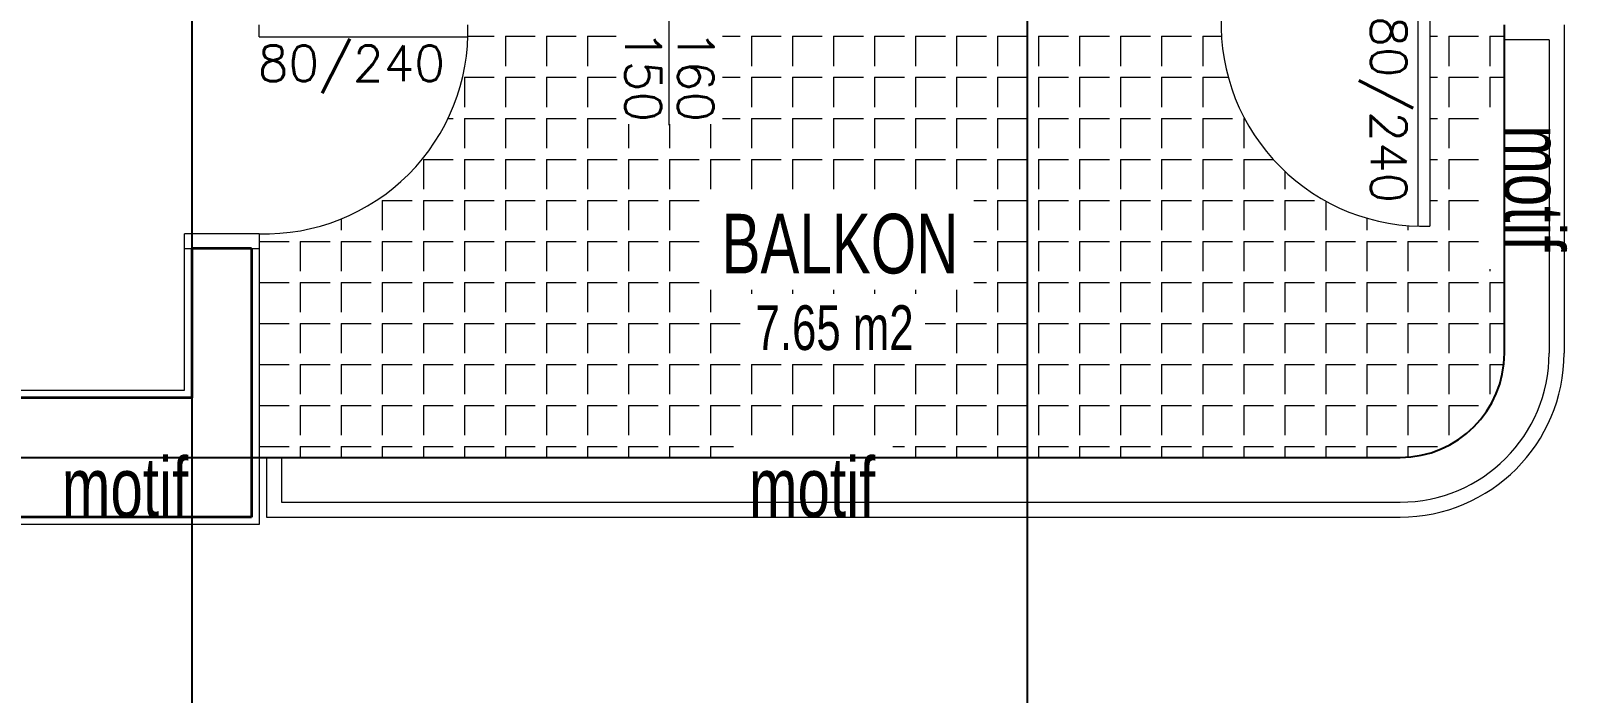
# Model space of a CAD drawing. Header units: inches. Extents: x -7543 to -822, y 102837 to 190349.
# Drawn here: x -831.4742 to -831.3712, y 102836.7646 to 102836.809 of the extents above; entities that cross this region are included whole.
import ezdxf

# ---------------------------------------------------------------- set-up
doc = ezdxf.new("R2010")
doc.units = ezdxf.units.IN
doc.header["$MEASUREMENT"] = 0
doc.linetypes.add('DASHDOTX2', pattern=[2, 1, -0.5, 0, -0.5])
doc.layers.get('Defpoints').update_dxf_attribs({"lineweight": 25})
for name, color, linetype, lineweight in [('AKS', 1, 'Continuous', 25), ('İZ DÜŞÜM', 253, 'Continuous', 20), ('SIVA', 150, 'Continuous', 15), ('YAZI', 7, 'Continuous', 25)]:
    doc.layers.add(name, color=color, linetype=linetype, lineweight=lineweight)
for name, color, linetype, lineweight, true_color in [('BALKON', 7, 'Continuous', 20, 0xffaaa9), ('DUVAR', 7, 'Continuous', 35, 0xfc4642), ('KAPI', 7, 'Continuous', 18, 0xffb360), ('PENCERE', 7, 'Continuous', 18, 0xffb360)]:
    doc.layers.add(name, color=color, linetype=linetype, lineweight=lineweight, true_color=true_color)
doc.styles.add('arıal', font='arial.ttf', dxfattribs={"width": 0.7})
doc.styles.add('TXTX', font='TXTX')

msp = doc.modelspace()

# ---------------------------------------------------------------- linework, layer by layer
at = {"layer": 'AKS', "linetype": 'DASHDOTX2', "ltscale": 10}
for p, q in [((-831.4633773943481, 102837.241780972), (-831.4633773943481, 102836.7293249838)), ((-831.407377394348, 102837.241780972), (-831.407377394348, 102836.7293249838))]:
    msp.add_line(p, q, dxfattribs=at)
at = {"layer": 'BALKON'}
for p, q in [((-831.3753773943481, 102836.8094307916), (-831.3753773943481, 102836.7874307916)), ((-831.3713773943481, 102836.8094307916), (-831.3713773943481, 102836.7874307916)), ((-831.3723773943481, 102836.8084307916), (-831.3753773943481, 102836.8084307916)), ((-831.3723773943481, 102836.8084307916), (-831.3723773943481, 102836.7874307916)), ((-831.4583773943481, 102836.7804307916), (-831.4583773943481, 102836.7764307916)), ((-831.4583773943481, 102836.7804307916), (-831.382377394348, 102836.7804307916)), ((-831.4573773943481, 102836.7804307916), (-831.457377394348, 102836.7774307916)), ((-831.457377394348, 102836.7774307916), (-831.382377394348, 102836.7774307916)), ((-831.4583773943481, 102836.7764307916), (-831.382377394348, 102836.7764307916))]:
    msp.add_line(p, q, dxfattribs=at)
for radius in [0.011, 0.009999999999999998, 0.006999999999999999]:
    msp.add_arc((-831.382377394348, 102836.7874307916), radius, 270, 0, dxfattribs=at)
at = {"layer": 'Defpoints', "color": 4}
for p, q in [((-831.375377394348, 102836.7874307916), (-831.375377394348, 102836.8094307916)), ((-831.612877394348, 102836.7804307916), (-831.458377394348, 102836.7804307916)), ((-831.458377394348, 102836.7804307916), (-831.3823773943479, 102836.7804307916))]:
    msp.add_line(p, q, dxfattribs=at)
msp.add_arc((-831.3823773943479, 102836.7874307916), 0.007000000000000001, 270, 0, dxfattribs=at)
at = {"layer": 'DUVAR'}
for p, q in [((-831.4633773943481, 102836.7944307916), (-831.4633773943481, 102836.7844307916)), ((-831.459377394348, 102836.7944307916), (-831.4633773943481, 102836.7944307916)), ((-831.459377394348, 102836.7944307916), (-831.459377394348, 102836.7844307916)), ((-831.4633773943481, 102836.7844307916), (-831.4783773943481, 102836.7844307916)), ((-831.459377394348, 102836.7844307916), (-831.459377394348, 102836.7764307916)), ((-831.459377394348, 102836.7764307916), (-831.4783773943481, 102836.7764307916))]:
    msp.add_line(p, q, dxfattribs=at)
at = {"layer": 'İZ DÜŞÜM'}
for p, q in [((-831.444876330508, 102836.8086687661), (-831.4431093845859, 102836.8086687661)), ((-831.4423593845859, 102836.8086687661), (-831.4423593845859, 102836.8066687661)), ((-831.4423593845859, 102836.8086687661), (-831.4403593845859, 102836.8086687661)), ((-831.439609384586, 102836.8086687661), (-831.439609384586, 102836.8066687661)), ((-831.439609384586, 102836.8086687661), (-831.4376093845859, 102836.8086687661)), ((-831.4368593845859, 102836.8086687661), (-831.4368593845859, 102836.8066687661)), ((-831.4368593845859, 102836.8086687661), (-831.4349213310616, 102836.8086687661)), ((-831.4278047842934, 102836.8086687661), (-831.426609384586, 102836.8086687661)), ((-831.4258593845859, 102836.8086687661), (-831.4258593845859, 102836.8066687661)), ((-831.4258593845859, 102836.8086687661), (-831.423859384586, 102836.8086687661)), ((-831.4231093845859, 102836.8086687661), (-831.4231093845859, 102836.8066687661)), ((-831.4231093845859, 102836.8086687661), (-831.4211093845859, 102836.8086687661)), ((-831.4203593845859, 102836.8086687661), (-831.4203593845859, 102836.8066687661)), ((-831.4203593845859, 102836.8086687661), (-831.418359384586, 102836.8086687661)), ((-831.417609384586, 102836.8086687661), (-831.417609384586, 102836.8066687661)), ((-831.417609384586, 102836.8086687661), (-831.4156093845859, 102836.8086687661)), ((-831.414859384586, 102836.8086687661), (-831.414859384586, 102836.8066687661)), ((-831.414859384586, 102836.8086687661), (-831.4128593845859, 102836.8086687661)), ((-831.412109384586, 102836.8086687661), (-831.412109384586, 102836.8066687661)), ((-831.412109384586, 102836.8086687661), (-831.4101093845859, 102836.8086687661)), ((-831.409359384586, 102836.8086687661), (-831.409359384586, 102836.8066687661)), ((-831.409359384586, 102836.8086687661), (-831.4073593845859, 102836.8086687661)), ((-831.4066093845859, 102836.8086687661), (-831.4066093845859, 102836.8066687661)), ((-831.4066093845859, 102836.8086687661), (-831.4046093845859, 102836.8086687661)), ((-831.403859384586, 102836.8086687661), (-831.403859384586, 102836.8066687661)), ((-831.403859384586, 102836.8086687661), (-831.4018593845859, 102836.8086687661)), ((-831.4011093845859, 102836.8086687661), (-831.4011093845859, 102836.8066687661)), ((-831.4011093845859, 102836.8086687661), (-831.3991093845859, 102836.8086687661)), ((-831.3983593845859, 102836.8086687661), (-831.3983593845859, 102836.8066687661)), ((-831.3983593845859, 102836.8086687661), (-831.3963593845859, 102836.8086687661)), ((-831.3956093845859, 102836.8086687661), (-831.3956093845859, 102836.8066687661)), ((-831.3956093845859, 102836.8086687661), (-831.3943559403726, 102836.8086687661)), ((-831.3803773943481, 102836.8086687661), (-831.3798593845859, 102836.8086687661)), ((-831.379109384586, 102836.8086687661), (-831.379109384586, 102836.8066687661)), ((-831.379109384586, 102836.8086687661), (-831.377109384586, 102836.8086687661)), ((-831.376359384586, 102836.8086687661), (-831.376359384586, 102836.8066687661)), ((-831.376359384586, 102836.8086687661), (-831.3753773943481, 102836.8086687661)), ((-831.445109384586, 102836.8059187661), (-831.445109384586, 102836.8039187661)), ((-831.445109384586, 102836.8059187661), (-831.4431093845859, 102836.8059187661)), ((-831.4423593845859, 102836.8059187661), (-831.4423593845859, 102836.8039187661)), ((-831.4423593845859, 102836.8059187661), (-831.4403593845859, 102836.8059187661)), ((-831.439609384586, 102836.8059187661), (-831.439609384586, 102836.8039187661)), ((-831.439609384586, 102836.8059187661), (-831.4376093845859, 102836.8059187661)), ((-831.4368593845859, 102836.8059187661), (-831.4368593845859, 102836.8039187661)), ((-831.4368593845859, 102836.8059187661), (-831.4349213310616, 102836.8059187661)), ((-831.4278047842934, 102836.8059187661), (-831.426609384586, 102836.8059187661)), ((-831.4258593845859, 102836.8059187661), (-831.4258593845859, 102836.8039187661)), ((-831.4258593845859, 102836.8059187661), (-831.423859384586, 102836.8059187661)), ((-831.4231093845859, 102836.8059187661), (-831.4231093845859, 102836.8039187661)), ((-831.4231093845859, 102836.8059187661), (-831.4211093845859, 102836.8059187661)), ((-831.4203593845859, 102836.8059187661), (-831.4203593845859, 102836.8039187661)), ((-831.4203593845859, 102836.8059187661), (-831.418359384586, 102836.8059187661)), ((-831.417609384586, 102836.8059187661), (-831.417609384586, 102836.8039187661)), ((-831.417609384586, 102836.8059187661), (-831.4156093845859, 102836.8059187661)), ((-831.414859384586, 102836.8059187661), (-831.414859384586, 102836.8039187661)), ((-831.414859384586, 102836.8059187661), (-831.4128593845859, 102836.8059187661)), ((-831.412109384586, 102836.8059187661), (-831.412109384586, 102836.8039187661)), ((-831.412109384586, 102836.8059187661), (-831.4101093845859, 102836.8059187661)), ((-831.409359384586, 102836.8059187661), (-831.409359384586, 102836.8039187661)), ((-831.409359384586, 102836.8059187661), (-831.4073593845859, 102836.8059187661)), ((-831.4066093845859, 102836.8059187661), (-831.4066093845859, 102836.8039187661)), ((-831.4066093845859, 102836.8059187661), (-831.4046093845859, 102836.8059187661)), ((-831.403859384586, 102836.8059187661), (-831.403859384586, 102836.8039187661)), ((-831.403859384586, 102836.8059187661), (-831.4018593845859, 102836.8059187661)), ((-831.4011093845859, 102836.8059187661), (-831.4011093845859, 102836.8039187661)), ((-831.4011093845859, 102836.8059187661), (-831.3991093845859, 102836.8059187661)), ((-831.3983593845859, 102836.8059187661), (-831.3983593845859, 102836.8039187661)), ((-831.3983593845859, 102836.8059187661), (-831.3963593845859, 102836.8059187661)), ((-831.3956093845859, 102836.8059187661), (-831.3956093845859, 102836.8039187661)), ((-831.3956093845859, 102836.8059187661), (-831.3938950645767, 102836.8059187661)), ((-831.3803773943481, 102836.8059187661), (-831.3798593845859, 102836.8059187661)), ((-831.379109384586, 102836.8059187661), (-831.379109384586, 102836.8039187661)), ((-831.379109384586, 102836.8059187661), (-831.377109384586, 102836.8059187661)), ((-831.376359384586, 102836.8059187661), (-831.376359384586, 102836.8039187661)), ((-831.376359384586, 102836.8059187661), (-831.3753773943481, 102836.8059187661)), ((-831.4461990940687, 102836.8031687661), (-831.4458593845859, 102836.8031687661)), ((-831.445109384586, 102836.8031687661), (-831.445109384586, 102836.8011687661)), ((-831.445109384586, 102836.8031687661), (-831.4431093845859, 102836.8031687661)), ((-831.4423593845859, 102836.8031687661), (-831.4423593845859, 102836.8011687661)), ((-831.4423593845859, 102836.8031687661), (-831.4403593845859, 102836.8031687661)), ((-831.439609384586, 102836.8031687661), (-831.439609384586, 102836.8011687661)), ((-831.439609384586, 102836.8031687661), (-831.4376093845859, 102836.8031687661)), ((-831.4368593845859, 102836.8031687661), (-831.4368593845859, 102836.8011687661)), ((-831.4368593845859, 102836.8031687661), (-831.4349213310616, 102836.8031687661)), ((-831.4341093845859, 102836.8027742128), (-831.4341093845859, 102836.8011687661)), ((-831.4313593845859, 102836.8027742128), (-831.4313593845859, 102836.8011687661)), ((-831.4286093845859, 102836.8027742128), (-831.4286093845859, 102836.8011687661)), ((-831.4278047842934, 102836.8031687661), (-831.426609384586, 102836.8031687661)), ((-831.4258593845859, 102836.8031687661), (-831.4258593845859, 102836.8011687661)), ((-831.4258593845859, 102836.8031687661), (-831.423859384586, 102836.8031687661)), ((-831.4231093845859, 102836.8031687661), (-831.4231093845859, 102836.8011687661)), ((-831.4231093845859, 102836.8031687661), (-831.4211093845859, 102836.8031687661)), ((-831.4203593845859, 102836.8031687661), (-831.4203593845859, 102836.8011687661)), ((-831.4203593845859, 102836.8031687661), (-831.418359384586, 102836.8031687661)), ((-831.417609384586, 102836.8031687661), (-831.417609384586, 102836.8011687661)), ((-831.417609384586, 102836.8031687661), (-831.4156093845859, 102836.8031687661)), ((-831.414859384586, 102836.8031687661), (-831.414859384586, 102836.8011687661)), ((-831.414859384586, 102836.8031687661), (-831.4128593845859, 102836.8031687661)), ((-831.412109384586, 102836.8031687661), (-831.412109384586, 102836.8011687661)), ((-831.412109384586, 102836.8031687661), (-831.4101093845859, 102836.8031687661)), ((-831.409359384586, 102836.8031687661), (-831.409359384586, 102836.8011687661)), ((-831.409359384586, 102836.8031687661), (-831.4073593845859, 102836.8031687661)), ((-831.4066093845859, 102836.8031687661), (-831.4066093845859, 102836.8011687661)), ((-831.4066093845859, 102836.8031687661), (-831.4046093845859, 102836.8031687661)), ((-831.403859384586, 102836.8031687661), (-831.403859384586, 102836.8011687661)), ((-831.403859384586, 102836.8031687661), (-831.4018593845859, 102836.8031687661)), ((-831.4011093845859, 102836.8031687661), (-831.4011093845859, 102836.8011687661)), ((-831.4011093845859, 102836.8031687661), (-831.3991093845859, 102836.8031687661)), ((-831.3983593845859, 102836.8031687661), (-831.3983593845859, 102836.8011687661)), ((-831.3983593845859, 102836.8031687661), (-831.3963593845859, 102836.8031687661)), ((-831.3956093845859, 102836.8031687661), (-831.3956093845859, 102836.8011687661)), ((-831.3956093845859, 102836.8031687661), (-831.393609384586, 102836.8031687661)), ((-831.3928593845859, 102836.8031687661), (-831.3928593845859, 102836.8011687661)), ((-831.3928593845859, 102836.8031687661), (-831.3928042240348, 102836.8031687661)), ((-831.3803773943481, 102836.8031687661), (-831.3798593845859, 102836.8031687661)), ((-831.379109384586, 102836.8031687661), (-831.379109384586, 102836.8011687661)), ((-831.379109384586, 102836.8031687661), (-831.377109384586, 102836.8031687661)), ((-831.447859384586, 102836.8004187661), (-831.447859384586, 102836.7984187661)), ((-831.447859384586, 102836.8004187661), (-831.4458593845859, 102836.8004187661)), ((-831.445109384586, 102836.8004187661), (-831.445109384586, 102836.7984187661)), ((-831.445109384586, 102836.8004187661), (-831.4431093845859, 102836.8004187661)), ((-831.4423593845859, 102836.8004187661), (-831.4423593845859, 102836.7984187661)), ((-831.4423593845859, 102836.8004187661), (-831.4403593845859, 102836.8004187661)), ((-831.439609384586, 102836.8004187661), (-831.439609384586, 102836.7984187661)), ((-831.439609384586, 102836.8004187661), (-831.4376093845859, 102836.8004187661)), ((-831.4368593845859, 102836.8004187661), (-831.4368593845859, 102836.7984187661)), ((-831.4368593845859, 102836.8004187661), (-831.4348593845859, 102836.8004187661)), ((-831.4341093845859, 102836.8004187661), (-831.4341093845859, 102836.7984187661)), ((-831.4341093845859, 102836.8004187661), (-831.4321093845859, 102836.8004187661)), ((-831.4313593845859, 102836.8004187661), (-831.4313593845859, 102836.7984187661)), ((-831.4313593845859, 102836.8004187661), (-831.429359384586, 102836.8004187661)), ((-831.4286093845859, 102836.8004187661), (-831.4286093845859, 102836.7984187661)), ((-831.4286093845859, 102836.8004187661), (-831.426609384586, 102836.8004187661)), ((-831.4258593845859, 102836.8004187661), (-831.4258593845859, 102836.7984187661)), ((-831.4258593845859, 102836.8004187661), (-831.423859384586, 102836.8004187661)), ((-831.4231093845859, 102836.8004187661), (-831.4231093845859, 102836.7984187661)), ((-831.4231093845859, 102836.8004187661), (-831.4211093845859, 102836.8004187661)), ((-831.4203593845859, 102836.8004187661), (-831.4203593845859, 102836.7984187661)), ((-831.4203593845859, 102836.8004187661), (-831.418359384586, 102836.8004187661)), ((-831.417609384586, 102836.8004187661), (-831.417609384586, 102836.7984187661)), ((-831.417609384586, 102836.8004187661), (-831.4156093845859, 102836.8004187661)), ((-831.414859384586, 102836.8004187661), (-831.414859384586, 102836.7984187661)), ((-831.414859384586, 102836.8004187661), (-831.4128593845859, 102836.8004187661)), ((-831.412109384586, 102836.8004187661), (-831.412109384586, 102836.7984187661)), ((-831.412109384586, 102836.8004187661), (-831.4101093845859, 102836.8004187661)), ((-831.409359384586, 102836.8004187661), (-831.409359384586, 102836.7984187661)), ((-831.409359384586, 102836.8004187661), (-831.4073593845859, 102836.8004187661)), ((-831.4066093845859, 102836.8004187661), (-831.4066093845859, 102836.7984187661)), ((-831.4066093845859, 102836.8004187661), (-831.4046093845859, 102836.8004187661)), ((-831.403859384586, 102836.8004187661), (-831.403859384586, 102836.7984187661)), ((-831.403859384586, 102836.8004187661), (-831.4018593845859, 102836.8004187661)), ((-831.4011093845859, 102836.8004187661), (-831.4011093845859, 102836.7984187661)), ((-831.4011093845859, 102836.8004187661), (-831.3991093845859, 102836.8004187661)), ((-831.3983593845859, 102836.8004187661), (-831.3983593845859, 102836.7984187661)), ((-831.3983593845859, 102836.8004187661), (-831.3963593845859, 102836.8004187661)), ((-831.3956093845859, 102836.8004187661), (-831.3956093845859, 102836.7984187661)), ((-831.3956093845859, 102836.8004187661), (-831.393609384586, 102836.8004187661)), ((-831.3928593845859, 102836.8004187661), (-831.3928593845859, 102836.7984187661)), ((-831.3928593845859, 102836.8004187661), (-831.3908814030771, 102836.8004187661)), ((-831.3901093845859, 102836.7996295816), (-831.3901093845859, 102836.7984187661)), ((-831.3803773943481, 102836.8004187661), (-831.3798593845859, 102836.8004187661)), ((-831.379109384586, 102836.8004187661), (-831.379109384586, 102836.7984187661)), ((-831.379109384586, 102836.8004187661), (-831.377109384586, 102836.8004187661)), ((-831.450609384586, 102836.7976687661), (-831.450609384586, 102836.7956687661)), ((-831.450609384586, 102836.7976687661), (-831.4486093845859, 102836.7976687661)), ((-831.447859384586, 102836.7976687661), (-831.447859384586, 102836.7956687661)), ((-831.447859384586, 102836.7976687661), (-831.4458593845859, 102836.7976687661)), ((-831.445109384586, 102836.7976687661), (-831.445109384586, 102836.7956687661)), ((-831.445109384586, 102836.7976687661), (-831.4431093845859, 102836.7976687661)), ((-831.4423593845859, 102836.7976687661), (-831.4423593845859, 102836.7956687661)), ((-831.4423593845859, 102836.7976687661), (-831.4403593845859, 102836.7976687661)), ((-831.439609384586, 102836.7976687661), (-831.439609384586, 102836.7956687661)), ((-831.439609384586, 102836.7976687661), (-831.4376093845859, 102836.7976687661)), ((-831.4368593845859, 102836.7976687661), (-831.4368593845859, 102836.7956687661)), ((-831.4368593845859, 102836.7976687661), (-831.4348593845859, 102836.7976687661)), ((-831.4341093845859, 102836.7976687661), (-831.4341093845859, 102836.7956687661)), ((-831.4341093845859, 102836.7976687661), (-831.4321093845859, 102836.7976687661)), ((-831.4313593845859, 102836.7976687661), (-831.4313593845859, 102836.7956687661)), ((-831.4313593845859, 102836.7976687661), (-831.429359384586, 102836.7976687661)), ((-831.4109583855278, 102836.7976687661), (-831.4101093845859, 102836.7976687661)), ((-831.409359384586, 102836.7976687661), (-831.409359384586, 102836.7956687661)), ((-831.409359384586, 102836.7976687661), (-831.4073593845859, 102836.7976687661)), ((-831.4066093845859, 102836.7976687661), (-831.4066093845859, 102836.7956687661)), ((-831.4066093845859, 102836.7976687661), (-831.4046093845859, 102836.7976687661)), ((-831.403859384586, 102836.7976687661), (-831.403859384586, 102836.7956687661)), ((-831.403859384586, 102836.7976687661), (-831.4018593845859, 102836.7976687661)), ((-831.4011093845859, 102836.7976687661), (-831.4011093845859, 102836.7956687661)), ((-831.4011093845859, 102836.7976687661), (-831.3991093845859, 102836.7976687661)), ((-831.3983593845859, 102836.7976687661), (-831.3983593845859, 102836.7956687661)), ((-831.3983593845859, 102836.7976687661), (-831.3963593845859, 102836.7976687661)), ((-831.3956093845859, 102836.7976687661), (-831.3956093845859, 102836.7956687661)), ((-831.3956093845859, 102836.7976687661), (-831.393609384586, 102836.7976687661)), ((-831.3928593845859, 102836.7976687661), (-831.3928593845859, 102836.7956687661)), ((-831.3928593845859, 102836.7976687661), (-831.390859384586, 102836.7976687661)), ((-831.3901093845859, 102836.7976687661), (-831.3901093845859, 102836.7956687661)), ((-831.3901093845859, 102836.7976687661), (-831.388109384586, 102836.7976687661)), ((-831.3873593845859, 102836.79762292), (-831.3873593845859, 102836.7956687661)), ((-831.3803773943481, 102836.7976687661), (-831.3798593845859, 102836.7976687661)), ((-831.379109384586, 102836.7976687661), (-831.379109384586, 102836.7956687661)), ((-831.379109384586, 102836.7976687661), (-831.377109384586, 102836.7976687661)), ((-831.453359384586, 102836.7964242069), (-831.453359384586, 102836.7956687661)), ((-831.3846093845859, 102836.7964756834), (-831.3846093845859, 102836.7956687661)), ((-831.3818593845859, 102836.7959680007), (-831.3818593845859, 102836.7956687661)), ((-831.4588593845859, 102836.7949187661), (-831.4588593845859, 102836.7929187661)), ((-831.4588593845859, 102836.7949187661), (-831.4568593845859, 102836.7949187661)), ((-831.456109384586, 102836.7949187661), (-831.456109384586, 102836.7929187661)), ((-831.456109384586, 102836.7949187661), (-831.454109384586, 102836.7949187661)), ((-831.453359384586, 102836.7949187661), (-831.453359384586, 102836.7929187661)), ((-831.453359384586, 102836.7949187661), (-831.4513593845859, 102836.7949187661)), ((-831.450609384586, 102836.7949187661), (-831.450609384586, 102836.7929187661)), ((-831.450609384586, 102836.7949187661), (-831.4486093845859, 102836.7949187661)), ((-831.447859384586, 102836.7949187661), (-831.447859384586, 102836.7929187661)), ((-831.447859384586, 102836.7949187661), (-831.4458593845859, 102836.7949187661)), ((-831.445109384586, 102836.7949187661), (-831.445109384586, 102836.7929187661)), ((-831.445109384586, 102836.7949187661), (-831.4431093845859, 102836.7949187661)), ((-831.4423593845859, 102836.7949187661), (-831.4423593845859, 102836.7929187661)), ((-831.4423593845859, 102836.7949187661), (-831.4403593845859, 102836.7949187661)), ((-831.439609384586, 102836.7949187661), (-831.439609384586, 102836.7929187661)), ((-831.439609384586, 102836.7949187661), (-831.4376093845859, 102836.7949187661)), ((-831.4368593845859, 102836.7949187661), (-831.4368593845859, 102836.7929187661)), ((-831.4368593845859, 102836.7949187661), (-831.4348593845859, 102836.7949187661)), ((-831.4341093845859, 102836.7949187661), (-831.4341093845859, 102836.7929187661)), ((-831.4341093845859, 102836.7949187661), (-831.4321093845859, 102836.7949187661)), ((-831.4313593845859, 102836.7949187661), (-831.4313593845859, 102836.7929187661)), ((-831.4313593845859, 102836.7949187661), (-831.429359384586, 102836.7949187661)), ((-831.4109583855278, 102836.7949187661), (-831.4101093845859, 102836.7949187661)), ((-831.409359384586, 102836.7949187661), (-831.409359384586, 102836.7929187661)), ((-831.409359384586, 102836.7949187661), (-831.4073593845859, 102836.7949187661)), ((-831.4066093845859, 102836.7949187661), (-831.4066093845859, 102836.7929187661)), ((-831.4066093845859, 102836.7949187661), (-831.4046093845859, 102836.7949187661)), ((-831.403859384586, 102836.7949187661), (-831.403859384586, 102836.7929187661)), ((-831.403859384586, 102836.7949187661), (-831.4018593845859, 102836.7949187661)), ((-831.4011093845859, 102836.7949187661), (-831.4011093845859, 102836.7929187661)), ((-831.4011093845859, 102836.7949187661), (-831.3991093845859, 102836.7949187661)), ((-831.3983593845859, 102836.7949187661), (-831.3983593845859, 102836.7929187661)), ((-831.3983593845859, 102836.7949187661), (-831.3963593845859, 102836.7949187661)), ((-831.3956093845859, 102836.7949187661), (-831.3956093845859, 102836.7929187661)), ((-831.3956093845859, 102836.7949187661), (-831.393609384586, 102836.7949187661)), ((-831.3928593845859, 102836.7949187661), (-831.3928593845859, 102836.7929187661)), ((-831.3928593845859, 102836.7949187661), (-831.390859384586, 102836.7949187661)), ((-831.3901093845859, 102836.7949187661), (-831.3901093845859, 102836.7929187661)), ((-831.3901093845859, 102836.7949187661), (-831.388109384586, 102836.7949187661)), ((-831.3873593845859, 102836.7949187661), (-831.3873593845859, 102836.7929187661)), ((-831.3873593845859, 102836.7949187661), (-831.385359384586, 102836.7949187661)), ((-831.3846093845859, 102836.7949187661), (-831.3846093845859, 102836.7929187661)), ((-831.3846093845859, 102836.7949187661), (-831.382609384586, 102836.7949187661)), ((-831.3818593845859, 102836.7949187661), (-831.3818593845859, 102836.7929187661)), ((-831.3818593845859, 102836.7949187661), (-831.3798593845859, 102836.7949187661)), ((-831.379109384586, 102836.7949187661), (-831.379109384586, 102836.7929187661)), ((-831.379109384586, 102836.7949187661), (-831.377109384586, 102836.7949187661)), ((-831.376359384586, 102836.7930621776), (-831.376359384586, 102836.7929187661)), ((-831.4588593845859, 102836.7921687661), (-831.4588593845859, 102836.7901687661)), ((-831.4588593845859, 102836.7921687661), (-831.4568593845859, 102836.7921687661)), ((-831.456109384586, 102836.7921687661), (-831.456109384586, 102836.7901687661)), ((-831.456109384586, 102836.7921687661), (-831.454109384586, 102836.7921687661)), ((-831.453359384586, 102836.7921687661), (-831.453359384586, 102836.7901687661)), ((-831.453359384586, 102836.7921687661), (-831.4513593845859, 102836.7921687661)), ((-831.450609384586, 102836.7921687661), (-831.450609384586, 102836.7901687661)), ((-831.450609384586, 102836.7921687661), (-831.4486093845859, 102836.7921687661)), ((-831.447859384586, 102836.7921687661), (-831.447859384586, 102836.7901687661)), ((-831.447859384586, 102836.7921687661), (-831.4458593845859, 102836.7921687661)), ((-831.445109384586, 102836.7921687661), (-831.445109384586, 102836.7901687661)), ((-831.445109384586, 102836.7921687661), (-831.4431093845859, 102836.7921687661)), ((-831.4423593845859, 102836.7921687661), (-831.4423593845859, 102836.7901687661)), ((-831.4423593845859, 102836.7921687661), (-831.4403593845859, 102836.7921687661)), ((-831.439609384586, 102836.7921687661), (-831.439609384586, 102836.7901687661)), ((-831.439609384586, 102836.7921687661), (-831.4376093845859, 102836.7921687661)), ((-831.4368593845859, 102836.7921687661), (-831.4368593845859, 102836.7901687661)), ((-831.4368593845859, 102836.7921687661), (-831.4348593845859, 102836.7921687661)), ((-831.4341093845859, 102836.7921687661), (-831.4341093845859, 102836.7901687661)), ((-831.4341093845859, 102836.7921687661), (-831.4321093845859, 102836.7921687661)), ((-831.4313593845859, 102836.7921687661), (-831.4313593845859, 102836.7901687661)), ((-831.4313593845859, 102836.7921687661), (-831.429359384586, 102836.7921687661)), ((-831.4286093845859, 102836.7916626029), (-831.4286093845859, 102836.7901687661)), ((-831.4258593845859, 102836.7916626029), (-831.4258593845859, 102836.7914100443)), ((-831.4231093845859, 102836.7916626029), (-831.4231093845859, 102836.7914100443)), ((-831.4203593845859, 102836.7916626029), (-831.4203593845859, 102836.7914100443)), ((-831.417609384586, 102836.7916626029), (-831.417609384586, 102836.7914100443)), ((-831.414859384586, 102836.7916626029), (-831.414859384586, 102836.7914100443)), ((-831.412109384586, 102836.7916626029), (-831.412109384586, 102836.7901687661)), ((-831.4109583855278, 102836.7921687661), (-831.4101093845859, 102836.7921687661)), ((-831.409359384586, 102836.7921687661), (-831.409359384586, 102836.7901687661)), ((-831.409359384586, 102836.7921687661), (-831.4073593845859, 102836.7921687661)), ((-831.4066093845859, 102836.7921687661), (-831.4066093845859, 102836.7901687661)), ((-831.4066093845859, 102836.7921687661), (-831.4046093845859, 102836.7921687661)), ((-831.403859384586, 102836.7921687661), (-831.403859384586, 102836.7901687661)), ((-831.403859384586, 102836.7921687661), (-831.4018593845859, 102836.7921687661)), ((-831.4011093845859, 102836.7921687661), (-831.4011093845859, 102836.7901687661)), ((-831.4011093845859, 102836.7921687661), (-831.3991093845859, 102836.7921687661)), ((-831.3983593845859, 102836.7921687661), (-831.3983593845859, 102836.7901687661)), ((-831.3983593845859, 102836.7921687661), (-831.3963593845859, 102836.7921687661)), ((-831.3956093845859, 102836.7921687661), (-831.3956093845859, 102836.7901687661)), ((-831.3956093845859, 102836.7921687661), (-831.393609384586, 102836.7921687661)), ((-831.3928593845859, 102836.7921687661), (-831.3928593845859, 102836.7901687661)), ((-831.3928593845859, 102836.7921687661), (-831.390859384586, 102836.7921687661)), ((-831.3901093845859, 102836.7921687661), (-831.3901093845859, 102836.7901687661)), ((-831.3901093845859, 102836.7921687661), (-831.388109384586, 102836.7921687661)), ((-831.3873593845859, 102836.7921687661), (-831.3873593845859, 102836.7901687661)), ((-831.3873593845859, 102836.7921687661), (-831.385359384586, 102836.7921687661)), ((-831.3846093845859, 102836.7921687661), (-831.3846093845859, 102836.7901687661)), ((-831.3846093845859, 102836.7921687661), (-831.382609384586, 102836.7921687661)), ((-831.3818593845859, 102836.7921687661), (-831.3818593845859, 102836.7901687661)), ((-831.3818593845859, 102836.7921687661), (-831.3798593845859, 102836.7921687661)), ((-831.379109384586, 102836.7921687661), (-831.379109384586, 102836.7901687661)), ((-831.379109384586, 102836.7921687661), (-831.377109384586, 102836.7921687661)), ((-831.376359384586, 102836.7921687661), (-831.376359384586, 102836.7901687661)), ((-831.376359384586, 102836.7921687661), (-831.3753773943481, 102836.7921687661)), ((-831.4588593845859, 102836.7894187661), (-831.4588593845859, 102836.7874187661)), ((-831.4588593845859, 102836.7894187661), (-831.4568593845859, 102836.7894187661)), ((-831.456109384586, 102836.7894187661), (-831.456109384586, 102836.7874187661)), ((-831.456109384586, 102836.7894187661), (-831.454109384586, 102836.7894187661)), ((-831.453359384586, 102836.7894187661), (-831.453359384586, 102836.7874187661)), ((-831.453359384586, 102836.7894187661), (-831.4513593845859, 102836.7894187661)), ((-831.450609384586, 102836.7894187661), (-831.450609384586, 102836.7874187661)), ((-831.450609384586, 102836.7894187661), (-831.4486093845859, 102836.7894187661)), ((-831.447859384586, 102836.7894187661), (-831.447859384586, 102836.7874187661)), ((-831.447859384586, 102836.7894187661), (-831.4458593845859, 102836.7894187661)), ((-831.445109384586, 102836.7894187661), (-831.445109384586, 102836.7874187661)), ((-831.445109384586, 102836.7894187661), (-831.4431093845859, 102836.7894187661)), ((-831.4423593845859, 102836.7894187661), (-831.4423593845859, 102836.7874187661)), ((-831.4423593845859, 102836.7894187661), (-831.4403593845859, 102836.7894187661)), ((-831.439609384586, 102836.7894187661), (-831.439609384586, 102836.7874187661)), ((-831.439609384586, 102836.7894187661), (-831.4376093845859, 102836.7894187661)), ((-831.4368593845859, 102836.7894187661), (-831.4368593845859, 102836.7874187661)), ((-831.4368593845859, 102836.7894187661), (-831.4348593845859, 102836.7894187661)), ((-831.4341093845859, 102836.7894187661), (-831.4341093845859, 102836.7874187661)), ((-831.4341093845859, 102836.7894187661), (-831.4321093845859, 102836.7894187661)), ((-831.4313593845859, 102836.7894187661), (-831.4313593845859, 102836.7874187661)), ((-831.4313593845859, 102836.7894187661), (-831.429359384586, 102836.7894187661)), ((-831.4286093845859, 102836.7894187661), (-831.4286093845859, 102836.7874187661)), ((-831.4286093845859, 102836.7894187661), (-831.426609384586, 102836.7894187661)), ((-831.4142207530771, 102836.7894187661), (-831.4128593845859, 102836.7894187661)), ((-831.412109384586, 102836.7894187661), (-831.412109384586, 102836.7874187661)), ((-831.412109384586, 102836.7894187661), (-831.4101093845859, 102836.7894187661)), ((-831.409359384586, 102836.7894187661), (-831.409359384586, 102836.7874187661)), ((-831.409359384586, 102836.7894187661), (-831.4073593845859, 102836.7894187661)), ((-831.4066093845859, 102836.7894187661), (-831.4066093845859, 102836.7874187661)), ((-831.4066093845859, 102836.7894187661), (-831.4046093845859, 102836.7894187661)), ((-831.403859384586, 102836.7894187661), (-831.403859384586, 102836.7874187661)), ((-831.403859384586, 102836.7894187661), (-831.4018593845859, 102836.7894187661)), ((-831.4011093845859, 102836.7894187661), (-831.4011093845859, 102836.7874187661)), ((-831.4011093845859, 102836.7894187661), (-831.3991093845859, 102836.7894187661)), ((-831.3983593845859, 102836.7894187661), (-831.3983593845859, 102836.7874187661)), ((-831.3983593845859, 102836.7894187661), (-831.3963593845859, 102836.7894187661)), ((-831.3956093845859, 102836.7894187661), (-831.3956093845859, 102836.7874187661)), ((-831.3956093845859, 102836.7894187661), (-831.393609384586, 102836.7894187661)), ((-831.3928593845859, 102836.7894187661), (-831.3928593845859, 102836.7874187661)), ((-831.3928593845859, 102836.7894187661), (-831.390859384586, 102836.7894187661)), ((-831.3901093845859, 102836.7894187661), (-831.3901093845859, 102836.7874187661)), ((-831.3901093845859, 102836.7894187661), (-831.388109384586, 102836.7894187661)), ((-831.3873593845859, 102836.7894187661), (-831.3873593845859, 102836.7874187661)), ((-831.3873593845859, 102836.7894187661), (-831.385359384586, 102836.7894187661)), ((-831.3846093845859, 102836.7894187661), (-831.3846093845859, 102836.7874187661)), ((-831.3846093845859, 102836.7894187661), (-831.382609384586, 102836.7894187661)), ((-831.3818593845859, 102836.7894187661), (-831.3818593845859, 102836.7874187661)), ((-831.3818593845859, 102836.7894187661), (-831.3798593845859, 102836.7894187661)), ((-831.379109384586, 102836.7894187661), (-831.379109384586, 102836.7874187661)), ((-831.379109384586, 102836.7894187661), (-831.377109384586, 102836.7894187661)), ((-831.376359384586, 102836.7894187661), (-831.376359384586, 102836.7874187661)), ((-831.376359384586, 102836.7894187661), (-831.3753773943481, 102836.7894187661)), ((-831.4588593845859, 102836.7866687661), (-831.4588593845859, 102836.7846687661)), ((-831.4588593845859, 102836.7866687661), (-831.4568593845859, 102836.7866687661)), ((-831.456109384586, 102836.7866687661), (-831.456109384586, 102836.7846687661)), ((-831.456109384586, 102836.7866687661), (-831.454109384586, 102836.7866687661)), ((-831.453359384586, 102836.7866687661), (-831.453359384586, 102836.7846687661)), ((-831.453359384586, 102836.7866687661), (-831.4513593845859, 102836.7866687661)), ((-831.450609384586, 102836.7866687661), (-831.450609384586, 102836.7846687661)), ((-831.450609384586, 102836.7866687661), (-831.4486093845859, 102836.7866687661)), ((-831.447859384586, 102836.7866687661), (-831.447859384586, 102836.7846687661)), ((-831.447859384586, 102836.7866687661), (-831.4458593845859, 102836.7866687661)), ((-831.445109384586, 102836.7866687661), (-831.445109384586, 102836.7846687661)), ((-831.445109384586, 102836.7866687661), (-831.4431093845859, 102836.7866687661)), ((-831.4423593845859, 102836.7866687661), (-831.4423593845859, 102836.7846687661)), ((-831.4423593845859, 102836.7866687661), (-831.4403593845859, 102836.7866687661)), ((-831.439609384586, 102836.7866687661), (-831.439609384586, 102836.7846687661)), ((-831.439609384586, 102836.7866687661), (-831.4376093845859, 102836.7866687661)), ((-831.4368593845859, 102836.7866687661), (-831.4368593845859, 102836.7846687661)), ((-831.4368593845859, 102836.7866687661), (-831.4348593845859, 102836.7866687661)), ((-831.4341093845859, 102836.7866687661), (-831.4341093845859, 102836.7846687661)), ((-831.4341093845859, 102836.7866687661), (-831.4321093845859, 102836.7866687661)), ((-831.4313593845859, 102836.7866687661), (-831.4313593845859, 102836.7846687661)), ((-831.4313593845859, 102836.7866687661), (-831.429359384586, 102836.7866687661)), ((-831.4286093845859, 102836.7866687661), (-831.4286093845859, 102836.7846687661)), ((-831.4286093845859, 102836.7866687661), (-831.426609384586, 102836.7866687661)), ((-831.4258593845859, 102836.7866687661), (-831.4258593845859, 102836.7846687661)), ((-831.4258593845859, 102836.7866687661), (-831.423859384586, 102836.7866687661)), ((-831.4231093845859, 102836.7866687661), (-831.4231093845859, 102836.7846687661)), ((-831.4231093845859, 102836.7866687661), (-831.4211093845859, 102836.7866687661)), ((-831.4203593845859, 102836.7866687661), (-831.4203593845859, 102836.7846687661)), ((-831.4203593845859, 102836.7866687661), (-831.418359384586, 102836.7866687661)), ((-831.417609384586, 102836.7866687661), (-831.417609384586, 102836.7846687661)), ((-831.417609384586, 102836.7866687661), (-831.4156093845859, 102836.7866687661)), ((-831.414859384586, 102836.7866687661), (-831.414859384586, 102836.7846687661)), ((-831.414859384586, 102836.7866687661), (-831.4128593845859, 102836.7866687661)), ((-831.412109384586, 102836.7866687661), (-831.412109384586, 102836.7846687661)), ((-831.412109384586, 102836.7866687661), (-831.4101093845859, 102836.7866687661)), ((-831.409359384586, 102836.7866687661), (-831.409359384586, 102836.7846687661)), ((-831.409359384586, 102836.7866687661), (-831.4073593845859, 102836.7866687661)), ((-831.4066093845859, 102836.7866687661), (-831.4066093845859, 102836.7846687661)), ((-831.4066093845859, 102836.7866687661), (-831.4046093845859, 102836.7866687661)), ((-831.403859384586, 102836.7866687661), (-831.403859384586, 102836.7846687661)), ((-831.403859384586, 102836.7866687661), (-831.4018593845859, 102836.7866687661)), ((-831.4011093845859, 102836.7866687661), (-831.4011093845859, 102836.7846687661)), ((-831.4011093845859, 102836.7866687661), (-831.3991093845859, 102836.7866687661)), ((-831.3983593845859, 102836.7866687661), (-831.3983593845859, 102836.7846687661)), ((-831.3983593845859, 102836.7866687661), (-831.3963593845859, 102836.7866687661)), ((-831.3956093845859, 102836.7866687661), (-831.3956093845859, 102836.7846687661)), ((-831.3956093845859, 102836.7866687661), (-831.393609384586, 102836.7866687661)), ((-831.3928593845859, 102836.7866687661), (-831.3928593845859, 102836.7846687661)), ((-831.3928593845859, 102836.7866687661), (-831.390859384586, 102836.7866687661)), ((-831.3901093845859, 102836.7866687661), (-831.3901093845859, 102836.7846687661)), ((-831.3901093845859, 102836.7866687661), (-831.388109384586, 102836.7866687661)), ((-831.3873593845859, 102836.7866687661), (-831.3873593845859, 102836.7846687661)), ((-831.3873593845859, 102836.7866687661), (-831.385359384586, 102836.7866687661)), ((-831.3846093845859, 102836.7866687661), (-831.3846093845859, 102836.7846687661)), ((-831.3846093845859, 102836.7866687661), (-831.382609384586, 102836.7866687661)), ((-831.3818593845859, 102836.7866687661), (-831.3818593845859, 102836.7846687661)), ((-831.3818593845859, 102836.7866687661), (-831.3798593845859, 102836.7866687661)), ((-831.379109384586, 102836.7866687661), (-831.379109384586, 102836.7846687661)), ((-831.379109384586, 102836.7866687661), (-831.377109384586, 102836.7866687661)), ((-831.376359384586, 102836.7866687661), (-831.376359384586, 102836.7846687661)), ((-831.376359384586, 102836.7866687661), (-831.3754189953058, 102836.7866687661)), ((-831.4588593845859, 102836.7839187661), (-831.4588593845859, 102836.7819187661)), ((-831.4588593845859, 102836.7839187661), (-831.4568593845859, 102836.7839187661)), ((-831.456109384586, 102836.7839187661), (-831.456109384586, 102836.7819187661)), ((-831.456109384586, 102836.7839187661), (-831.454109384586, 102836.7839187661)), ((-831.453359384586, 102836.7839187661), (-831.453359384586, 102836.7819187661)), ((-831.453359384586, 102836.7839187661), (-831.4513593845859, 102836.7839187661)), ((-831.450609384586, 102836.7839187661), (-831.450609384586, 102836.7819187661)), ((-831.450609384586, 102836.7839187661), (-831.4486093845859, 102836.7839187661)), ((-831.447859384586, 102836.7839187661), (-831.447859384586, 102836.7819187661)), ((-831.447859384586, 102836.7839187661), (-831.4458593845859, 102836.7839187661)), ((-831.445109384586, 102836.7839187661), (-831.445109384586, 102836.7819187661)), ((-831.445109384586, 102836.7839187661), (-831.4431093845859, 102836.7839187661)), ((-831.4423593845859, 102836.7839187661), (-831.4423593845859, 102836.7819187661)), ((-831.4423593845859, 102836.7839187661), (-831.4403593845859, 102836.7839187661)), ((-831.439609384586, 102836.7839187661), (-831.439609384586, 102836.7819187661)), ((-831.439609384586, 102836.7839187661), (-831.4376093845859, 102836.7839187661)), ((-831.4368593845859, 102836.7839187661), (-831.4368593845859, 102836.7819187661)), ((-831.4368593845859, 102836.7839187661), (-831.4348593845859, 102836.7839187661)), ((-831.4341093845859, 102836.7839187661), (-831.4341093845859, 102836.7819187661)), ((-831.4341093845859, 102836.7839187661), (-831.4321093845859, 102836.7839187661)), ((-831.4313593845859, 102836.7839187661), (-831.4313593845859, 102836.7819187661)), ((-831.4313593845859, 102836.7839187661), (-831.429359384586, 102836.7839187661)), ((-831.4286093845859, 102836.7839187661), (-831.4286093845859, 102836.7819187661)), ((-831.4286093845859, 102836.7839187661), (-831.426609384586, 102836.7839187661)), ((-831.4258593845859, 102836.7839187661), (-831.4258593845859, 102836.7819187661)), ((-831.4258593845859, 102836.7839187661), (-831.423859384586, 102836.7839187661)), ((-831.4231093845859, 102836.7839187661), (-831.4231093845859, 102836.7819187661)), ((-831.4231093845859, 102836.7839187661), (-831.4211093845859, 102836.7839187661)), ((-831.4203593845859, 102836.7839187661), (-831.4203593845859, 102836.7819187661)), ((-831.4203593845859, 102836.7839187661), (-831.418359384586, 102836.7839187661)), ((-831.417609384586, 102836.7839187661), (-831.417609384586, 102836.7819187661)), ((-831.417609384586, 102836.7839187661), (-831.4156093845859, 102836.7839187661)), ((-831.414859384586, 102836.7839187661), (-831.414859384586, 102836.7819187661)), ((-831.414859384586, 102836.7839187661), (-831.4128593845859, 102836.7839187661)), ((-831.412109384586, 102836.7839187661), (-831.412109384586, 102836.7819187661)), ((-831.412109384586, 102836.7839187661), (-831.4101093845859, 102836.7839187661)), ((-831.409359384586, 102836.7839187661), (-831.409359384586, 102836.7819187661)), ((-831.409359384586, 102836.7839187661), (-831.4073593845859, 102836.7839187661)), ((-831.4066093845859, 102836.7839187661), (-831.4066093845859, 102836.7819187661)), ((-831.4066093845859, 102836.7839187661), (-831.4046093845859, 102836.7839187661)), ((-831.403859384586, 102836.7839187661), (-831.403859384586, 102836.7819187661)), ((-831.403859384586, 102836.7839187661), (-831.4018593845859, 102836.7839187661)), ((-831.4011093845859, 102836.7839187661), (-831.4011093845859, 102836.7819187661)), ((-831.4011093845859, 102836.7839187661), (-831.3991093845859, 102836.7839187661)), ((-831.3983593845859, 102836.7839187661), (-831.3983593845859, 102836.7819187661)), ((-831.3983593845859, 102836.7839187661), (-831.3963593845859, 102836.7839187661)), ((-831.3956093845859, 102836.7839187661), (-831.3956093845859, 102836.7819187661)), ((-831.3956093845859, 102836.7839187661), (-831.393609384586, 102836.7839187661)), ((-831.3928593845859, 102836.7839187661), (-831.3928593845859, 102836.7819187661)), ((-831.3928593845859, 102836.7839187661), (-831.390859384586, 102836.7839187661)), ((-831.3901093845859, 102836.7839187661), (-831.3901093845859, 102836.7819187661)), ((-831.3901093845859, 102836.7839187661), (-831.388109384586, 102836.7839187661)), ((-831.3873593845859, 102836.7839187661), (-831.3873593845859, 102836.7819187661)), ((-831.3873593845859, 102836.7839187661), (-831.385359384586, 102836.7839187661)), ((-831.3846093845859, 102836.7839187661), (-831.3846093845859, 102836.7819187661)), ((-831.3846093845859, 102836.7839187661), (-831.382609384586, 102836.7839187661)), ((-831.3818593845859, 102836.7839187661), (-831.3818593845859, 102836.7819187661)), ((-831.3818593845859, 102836.7839187661), (-831.3798593845859, 102836.7839187661)), ((-831.379109384586, 102836.7839187661), (-831.379109384586, 102836.7819187661)), ((-831.379109384586, 102836.7839187661), (-831.377109384586, 102836.7839187661)), ((-831.376359384586, 102836.7839187661), (-831.376359384586, 102836.7838553813)), ((-831.376359384586, 102836.7839187661), (-831.3763221753335, 102836.7839187661)), ((-831.4588593845859, 102836.7811687661), (-831.4588593845859, 102836.7804307916)), ((-831.4588593845859, 102836.7811687661), (-831.4568593845859, 102836.7811687661)), ((-831.456109384586, 102836.7811687661), (-831.456109384586, 102836.7804307916)), ((-831.456109384586, 102836.7811687661), (-831.454109384586, 102836.7811687661)), ((-831.453359384586, 102836.7811687661), (-831.453359384586, 102836.7804307916)), ((-831.453359384586, 102836.7811687661), (-831.4513593845859, 102836.7811687661)), ((-831.450609384586, 102836.7811687661), (-831.450609384586, 102836.7804307916)), ((-831.450609384586, 102836.7811687661), (-831.4486093845859, 102836.7811687661)), ((-831.447859384586, 102836.7811687661), (-831.447859384586, 102836.7804307916)), ((-831.447859384586, 102836.7811687661), (-831.4458593845859, 102836.7811687661)), ((-831.445109384586, 102836.7811687661), (-831.445109384586, 102836.7804307916)), ((-831.445109384586, 102836.7811687661), (-831.4431093845859, 102836.7811687661)), ((-831.4423593845859, 102836.7811687661), (-831.4423593845859, 102836.7804307916)), ((-831.4423593845859, 102836.7811687661), (-831.4403593845859, 102836.7811687661)), ((-831.439609384586, 102836.7811687661), (-831.439609384586, 102836.7804307916)), ((-831.439609384586, 102836.7811687661), (-831.4376093845859, 102836.7811687661)), ((-831.4368593845859, 102836.7811687661), (-831.4368593845859, 102836.7804307916)), ((-831.4368593845859, 102836.7811687661), (-831.4348593845859, 102836.7811687661)), ((-831.4341093845859, 102836.7811687661), (-831.4341093845859, 102836.7804307916)), ((-831.4341093845859, 102836.7811687661), (-831.4321093845859, 102836.7811687661)), ((-831.4313593845859, 102836.7811687661), (-831.4313593845859, 102836.7804307916)), ((-831.4313593845859, 102836.7811687661), (-831.429359384586, 102836.7811687661)), ((-831.4286093845859, 102836.7811687661), (-831.4286093845859, 102836.7804307916)), ((-831.4286093845859, 102836.7811687661), (-831.4270656282172, 102836.7811687661)), ((-831.4163867741927, 102836.7811687661), (-831.4156093845859, 102836.7811687661)), ((-831.414859384586, 102836.7811687661), (-831.414859384586, 102836.7804307916)), ((-831.414859384586, 102836.7811687661), (-831.4128593845859, 102836.7811687661)), ((-831.412109384586, 102836.7811687661), (-831.412109384586, 102836.7804307916)), ((-831.412109384586, 102836.7811687661), (-831.4101093845859, 102836.7811687661)), ((-831.409359384586, 102836.7811687661), (-831.409359384586, 102836.7804307916)), ((-831.409359384586, 102836.7811687661), (-831.4073593845859, 102836.7811687661)), ((-831.4066093845859, 102836.7811687661), (-831.4066093845859, 102836.7804307916)), ((-831.4066093845859, 102836.7811687661), (-831.4046093845859, 102836.7811687661)), ((-831.403859384586, 102836.7811687661), (-831.403859384586, 102836.7804307916)), ((-831.403859384586, 102836.7811687661), (-831.4018593845859, 102836.7811687661)), ((-831.4011093845859, 102836.7811687661), (-831.4011093845859, 102836.7804307916)), ((-831.4011093845859, 102836.7811687661), (-831.3991093845859, 102836.7811687661)), ((-831.3983593845859, 102836.7811687661), (-831.3983593845859, 102836.7804307916)), ((-831.3983593845859, 102836.7811687661), (-831.3963593845859, 102836.7811687661)), ((-831.3956093845859, 102836.7811687661), (-831.3956093845859, 102836.7804307916)), ((-831.3956093845859, 102836.7811687661), (-831.393609384586, 102836.7811687661)), ((-831.3928593845859, 102836.7811687661), (-831.3928593845859, 102836.7804307916)), ((-831.3928593845859, 102836.7811687661), (-831.390859384586, 102836.7811687661)), ((-831.3901093845859, 102836.7811687661), (-831.3901093845859, 102836.7804307916)), ((-831.3901093845859, 102836.7811687661), (-831.388109384586, 102836.7811687661)), ((-831.3873593845859, 102836.7811687661), (-831.3873593845859, 102836.7804307916)), ((-831.3873593845859, 102836.7811687661), (-831.385359384586, 102836.7811687661)), ((-831.3846093845859, 102836.7811687661), (-831.3846093845859, 102836.7804307916)), ((-831.3846093845859, 102836.7811687661), (-831.382609384586, 102836.7811687661)), ((-831.3818593845859, 102836.7811687661), (-831.3818593845859, 102836.7804499846)), ((-831.3818593845859, 102836.7811687661), (-831.3798593845859, 102836.7811687661))]:
    msp.add_line(p, q, dxfattribs=at)
at = {"layer": 'KAPI'}
for p, q in [((-831.381177394348, 102836.8099307916), (-831.381177394348, 102836.7959307916)), ((-831.3803773943481, 102836.8099307916), (-831.3803773943481, 102836.7959307916)), ((-831.4588773943481, 102836.8086307916), (-831.4588773943481, 102836.8094307916)), ((-831.4588773943481, 102836.8086307916), (-831.444877394348, 102836.8086307916)), ((-831.4588773943481, 102836.7954307916), (-831.4638773943482, 102836.7954307916)), ((-831.4638773943482, 102836.7944307916), (-831.4638773943482, 102836.7954307916)), ((-831.4588773943481, 102836.7954307916), (-831.4588773943481, 102836.7944307916)), ((-831.4638773943482, 102836.7944307916), (-831.4588773943481, 102836.7944307916))]:
    msp.add_line(p, q, dxfattribs=at)
for centre, start, end in [((-831.3807773943481, 102836.8095307916), 178.3153156342386, 271.6846843180342), ((-831.458477394348, 102836.8090307916), 268.3153156787103, 1.684684365761425)]:
    msp.add_arc(centre, 0.01360588108135596, start, end, dxfattribs=at)
at = {"layer": 'PENCERE'}
msp.add_line((-831.431377394348, 102836.8027138281), (-831.431377394348, 102836.8119307916), dxfattribs=at)
at = {"layer": 'SIVA'}
for p, q in [((-831.4638773943481, 102836.7849307916), (-831.4638773943481, 102836.7944307916)), ((-831.4588773943481, 102836.7944307916), (-831.4588773943481, 102836.7844307916)), ((-831.478877394348, 102836.7849307916), (-831.4638773943481, 102836.7849307916)), ((-831.4588773943481, 102836.7844307916), (-831.4588773943481, 102836.7759307916)), ((-831.4588773943481, 102836.7759307916), (-831.478877394348, 102836.7759307916))]:
    msp.add_line(p, q, dxfattribs=at)

# ---------------------------------------------------------------- texts
at = {"layer": 'KAPI', "style": 'TXTX'}
msp.add_text('80/240', height=0.0024, rotation=270, dxfattribs=at).set_placement((-831.3843428322057, 102836.8100222877))
msp.add_text('80/240', height=0.0024, dxfattribs=at).set_placement((-831.4589599615763, 102836.8056532707))
at = {"layer": 'PENCERE', "style": 'TXTX'}
for s, p in [('150', (-831.4343213310616, 102836.8090884986)), ('160', (-831.4308047842933, 102836.8090884986))]:
    msp.add_text(s, height=0.0024, rotation=270, dxfattribs=at).set_placement(p)
at = {"layer": 'YAZI', "style": 'arıal', "width": 0.7}
msp.add_text('motif', height=0.004, rotation=270, dxfattribs=at).set_placement((-831.3753773943481, 102836.8027076073))
for s, height, p in [('BALKON', 0.004, (-831.4278630239999, 102836.7927656043)), ('7.65 m2', 0.003, (-831.42558688541, 102836.7876319065, -0.011684)), ('motif', 0.004, (-831.472098284923, 102836.7764307916)), ('motif', 0.004, (-831.4260322039335, 102836.7764307916))]:
    msp.add_text(s, height=height, dxfattribs=at).set_placement(p)

doc.saveas('drawing.dxf')
